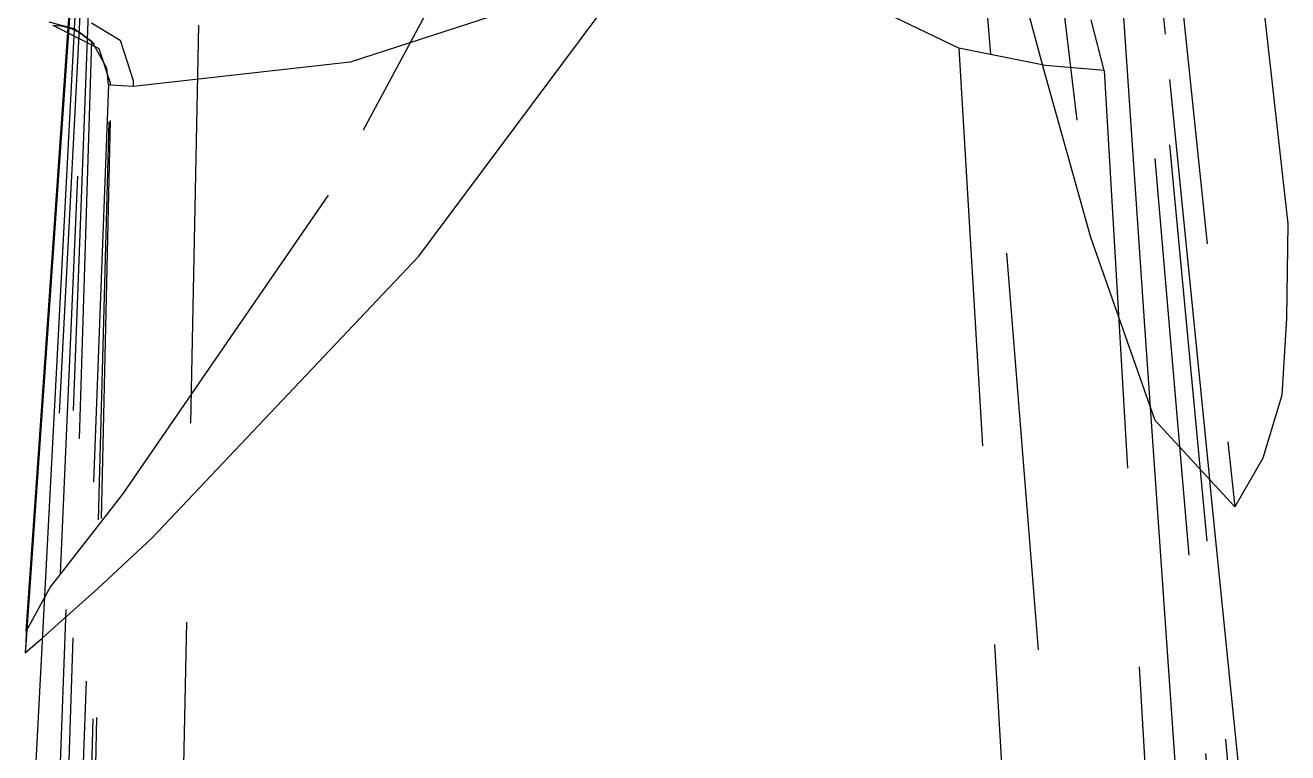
# Model space of a CAD drawing. Header units: metres. Extents: x -7 to 410, y 10 to 287.
# Drawn here: x 30.24 to 39.75, y 198.41 to 203.89 of the extents above; entities that cross this region are included whole.
import ezdxf

# ---------------------------------------------------------------- set-up
doc = ezdxf.new("R2010")
doc.units = ezdxf.units.M
doc.linetypes.add('DASHED', pattern=[4.5, 3, -1.5])
doc.layers.add('HIDDEN', color=9, linetype='DASHED')
doc.layers.add('VISIBLE', color=3, linetype='Continuous')

msp = doc.modelspace()

# ---------------------------------------------------------------- linework, layer by layer
at = {"layer": 'HIDDEN'}
for p, q in [((37.272238053611304, 210.62499395319043), (38.267830062972216, 202.29375739064602)), ((38.36733169050737, 209.7051605659792), (39.35072946556258, 200.2643957278833)), ((30.880883983517794, 208.4843060569431), (30.430270982043876, 196.3623574653866)), ((30.880883985453536, 208.46060226210952), (30.43027097975928, 199.66442468803137)), ((30.507253976413487, 199.75853295279347), (30.888717873205607, 208.51550879045703)), ((30.507253976478555, 196.278468251218), (30.8887178740389, 208.42407062262416)), ((38.36733169060443, 207.37167090038812), (39.35072943074305, 195.83614968854818)), ((39.56357506274935, 195.52523423464388), (38.452663792381415, 207.3363692926112)), ((38.828093615618926, 203.82675210970314), (38.50194257765385, 207.14265221793104)), ((37.27222256866124, 206.66196175452126), (38.26906692866422, 194.20059148619242)), ((30.696058947439596, 205.69933548042803), (30.56891550832645, 203.87444817176078)), ((34.20319428841314, 205.7453649913488), (32.52273053657838, 202.61255573634264)), ((30.565243003614306, 203.87556726666287), (30.606554174283634, 204.4682850165935)), ((37.27305685303235, 203.7191008893314), (35.910136527767975, 204.376789122538)), ((30.59328528052144, 204.22330468453265), (30.44363091322781, 202.07238399699708)), ((33.20444949346889, 202.1521193658826), (34.738061476234726, 204.2099091049223)), ((34.19329329847587, 204.10385350731144), (32.68915347558327, 203.61488903482694)), ((38.67140142909459, 201.66368232143148), (38.50480839065449, 204.10277215593217)), ((30.447708656872056, 203.89293140441256), (30.794922821455366, 203.7188320077069)), ((30.739337254273902, 203.91009551920675), (30.955591228131095, 203.78057037971288)), ((31.5463922117029, 203.89294026718062), (31.370833233942996, 195.3034921335164)), ((38.36733169062395, 203.5507409943347), (38.269568200584324, 203.93347318182427)), ((30.60955097975884, 203.8595265008032), (30.656947112481664, 203.83569227780782)), ((30.75107547002864, 203.76076759433806), (30.609940437202, 203.86696435516333)), ((30.656947112481664, 203.83569227780782), (30.74187609913639, 203.77072350853402)), ((39.159524257202094, 200.50000593116005), (38.828093615618926, 203.82675210970314)), ((30.72883016909338, 203.78338647798154), (30.736754992949223, 203.77576757351326)), ((30.741880318896847, 203.77071923877273), (30.72883888068777, 203.78337834276562)), ((30.736754992949223, 203.77576757351326), (30.751101029674, 203.76079077552325)), ((30.74187609913639, 203.77072350853402), (30.754992073771234, 203.75690314890377)), ((30.744666915026436, 203.76771108612104), (30.74187609913639, 203.77072350853402)), ((30.745792939616035, 203.76656840146583), (30.744666915026436, 203.76771108612104)), ((30.74686117736179, 203.7654760943015), (30.745792939616035, 203.76656840146583)), ((30.74787250681929, 203.76443445315425), (30.74686117736179, 203.7654760943015)), ((30.748827910525602, 203.76344359372104), (30.74787250681929, 203.76443445315425)), ((30.74973007832824, 203.76250177855198), (30.748827910525602, 203.76344359372104)), ((30.750579686912616, 203.76160928795017), (30.74973007832824, 203.76250177855198)), ((30.75137741264089, 203.76076634526333), (30.750579686912616, 203.76160928795017)), ((30.854726459045157, 203.56880708313628), (30.75107547002864, 203.76076759433806)), ((30.75212397226031, 203.75997307156348), (30.75137741264089, 203.76076634526333)), ((30.752820119356063, 203.75922948868953), (30.75212397226031, 203.75997307156348)), ((30.75346664125786, 203.7585355222123), (30.752820119356063, 203.75922948868953)), ((30.754064356476338, 203.75789100420653), (30.75346664125786, 203.7585355222123)), ((30.754614112767356, 203.75729567568737), (30.754064356476338, 203.75789100420653)), ((30.755116785957817, 203.75674918853204), (30.754614112767356, 203.75729567568737)), ((30.754992073771234, 203.75690314890377), (30.757817822828756, 203.75377593866898)), ((30.755573279722842, 203.75625110664214), (30.755116785957817, 203.75674918853204)), ((30.755984526594524, 203.75580090600553), (30.755573279722842, 203.75625110664214)), ((30.756351490629203, 203.75539797315244), (30.755984526594524, 203.75580090600553)), ((30.756675172405604, 203.75504160123012), (30.756351490629203, 203.75539797315244)), ((30.756956617448644, 203.75473098245266), (30.756675172405604, 203.75504160123012)), ((30.75719692993063, 203.75446519484186), (30.756956617448644, 203.75473098245266)), ((30.75739729491961, 203.75424317960042), (30.75719692993063, 203.75446519484186)), ((30.757559015247246, 203.75406370234245), (30.75739729491961, 203.75424317960042)), ((30.757762608920924, 203.75383737026812), (30.757559015247246, 203.75406370234245)), ((30.75785876892128, 203.75373029745984), (30.757762608920924, 203.75383737026812)), ((30.794922821455366, 203.7188320077069), (30.881114281894234, 203.45915406859015)), ((30.955591228131095, 203.78057037971288), (31.05340162811984, 203.4769244888554)), ((37.27305685303235, 203.7191008893314), (38.26958886865567, 187.0421005319274)), ((37.925263537617084, 203.5889120422188), (37.27305685303235, 203.7191008893314)), ((32.68915347558327, 203.61488903482694), (31.052782889439733, 203.4301090540375)), ((30.867561607240216, 203.44730514526844), (30.854726459045157, 203.56880708313628)), ((38.36733169062395, 203.5507409943347), (37.925263537617084, 203.5889120422188)), ((38.36733169062395, 203.5507409943347), (39.350729423243706, 186.72906665157902)), ((30.430271668615767, 186.6699092389286), (30.88088407837412, 203.444945370145)), ((30.507253994160475, 186.67810419186094), (30.8887178793386, 203.44067199134182)), ((30.867561607240216, 203.44730514526844), (30.59662721780106, 196.1792840786849)), ((30.880884078374436, 203.44494537014415), (30.867561607240216, 203.44730514526844)), ((30.881114281894234, 203.45915406859015), (30.880884078374436, 203.44494537014415)), ((30.888717879334557, 203.4406719913415), (30.880884078374436, 203.44494537014415)), ((31.052782889439733, 203.4301090540375), (30.888717879334557, 203.4406719913415)), ((31.05340162811984, 203.4769244888554), (31.052782889439733, 203.4301090540375)), ((32.52273053657838, 202.61255573634264), (30.9726843133047, 200.35827443881686)), ((31.195132469584667, 200.0268911372979), (33.20444949346889, 202.1521193658826)), ((30.44363091322781, 202.07238399699708), (30.243258767918928, 199.19156704321844)), ((38.71859415267112, 200.97600305519154), (38.67140142909459, 201.66368232143148)), ((39.16854965532312, 200.4101266917998), (39.159524257202094, 200.50000593116005)), ((30.9726843133047, 200.35827443881686), (30.507253976413487, 199.75853295279347)), ((30.78749839832689, 199.64951195467842), (31.195132469584667, 200.0268911372979)), ((30.507253976413487, 199.75853295279347), (30.430270979758326, 199.6644246880227)), ((30.430270979758326, 199.6644246880227), (30.24825682317152, 199.3257622041568)), ((30.36959063006606, 199.2767661387418), (30.78749839832689, 199.64951195467842)), ((30.24511185696816, 199.22690066175505), (30.243304496038103, 199.19156387851106)), ((30.243304496038103, 199.19156387851106), (30.24077203023184, 199.16461121307722))]:
    msp.add_line(p, q, dxfattribs=at)
at = {"layer": 'VISIBLE'}
for p, q in [((30.867559533391248, 208.7869712814648), (30.240772024880837, 196.81658970336534)), ((37.91375080267569, 203.55957113685272), (36.91195619289067, 207.28394005876498)), ((39.502633981382274, 204.62968569480074), (39.750135658559216, 202.39703437539168)), ((30.609940437202, 203.86696435516333), (30.420702610976058, 203.9151515844406)), ((30.44766107967351, 203.89293136993342), (30.509717021400387, 203.88814086531036)), ((30.509717021400387, 203.88814086531036), (30.56374698898752, 203.876012633036)), ((30.56891550832645, 203.87444817176078), (30.240772030236123, 199.1646112130792)), ((30.406551049570936, 201.59961624837544), (30.565243003614306, 203.87556726666287)), ((30.56374698898752, 203.876012633036), (30.585880826716615, 203.8687949777689)), ((30.585880826716615, 203.8687949777689), (30.60955097975884, 203.8595265008032)), ((38.26783006297242, 202.29375739063926), (37.91375080267569, 203.55957113685272)), ((39.750135658559216, 202.39703437539168), (39.73972661880439, 201.68489397905847)), ((38.75265762162195, 200.9152898583416), (38.26783006297242, 202.29375739063926)), ((30.247960313470095, 199.32578347001794), (30.406551049570936, 201.59961624837544)), ((39.73972661880439, 201.68489397905847), (39.70620012168233, 201.10565510846433)), ((39.70620012168233, 201.10565510846433), (39.56357528397235, 200.63004819124575)), ((39.059605254620635, 196.05903615186293), (38.71859415267112, 200.97600305519154)), ((39.35072946556235, 200.26439572788414), (38.75265762162195, 200.9152898583416)), ((39.56357528397235, 200.63004819124575), (39.35072946556235, 200.26439572788414)), ((39.47366010057985, 197.40038246833578), (39.16854965532312, 200.4101266917998)), ((30.24825682317152, 199.3257622041568), (30.24511185696816, 199.22690066175505)), ((30.24077203023184, 199.16461121307722), (30.36959063006606, 199.2767661387418))]:
    msp.add_line(p, q, dxfattribs=at)

doc.saveas('drawing.dxf')
